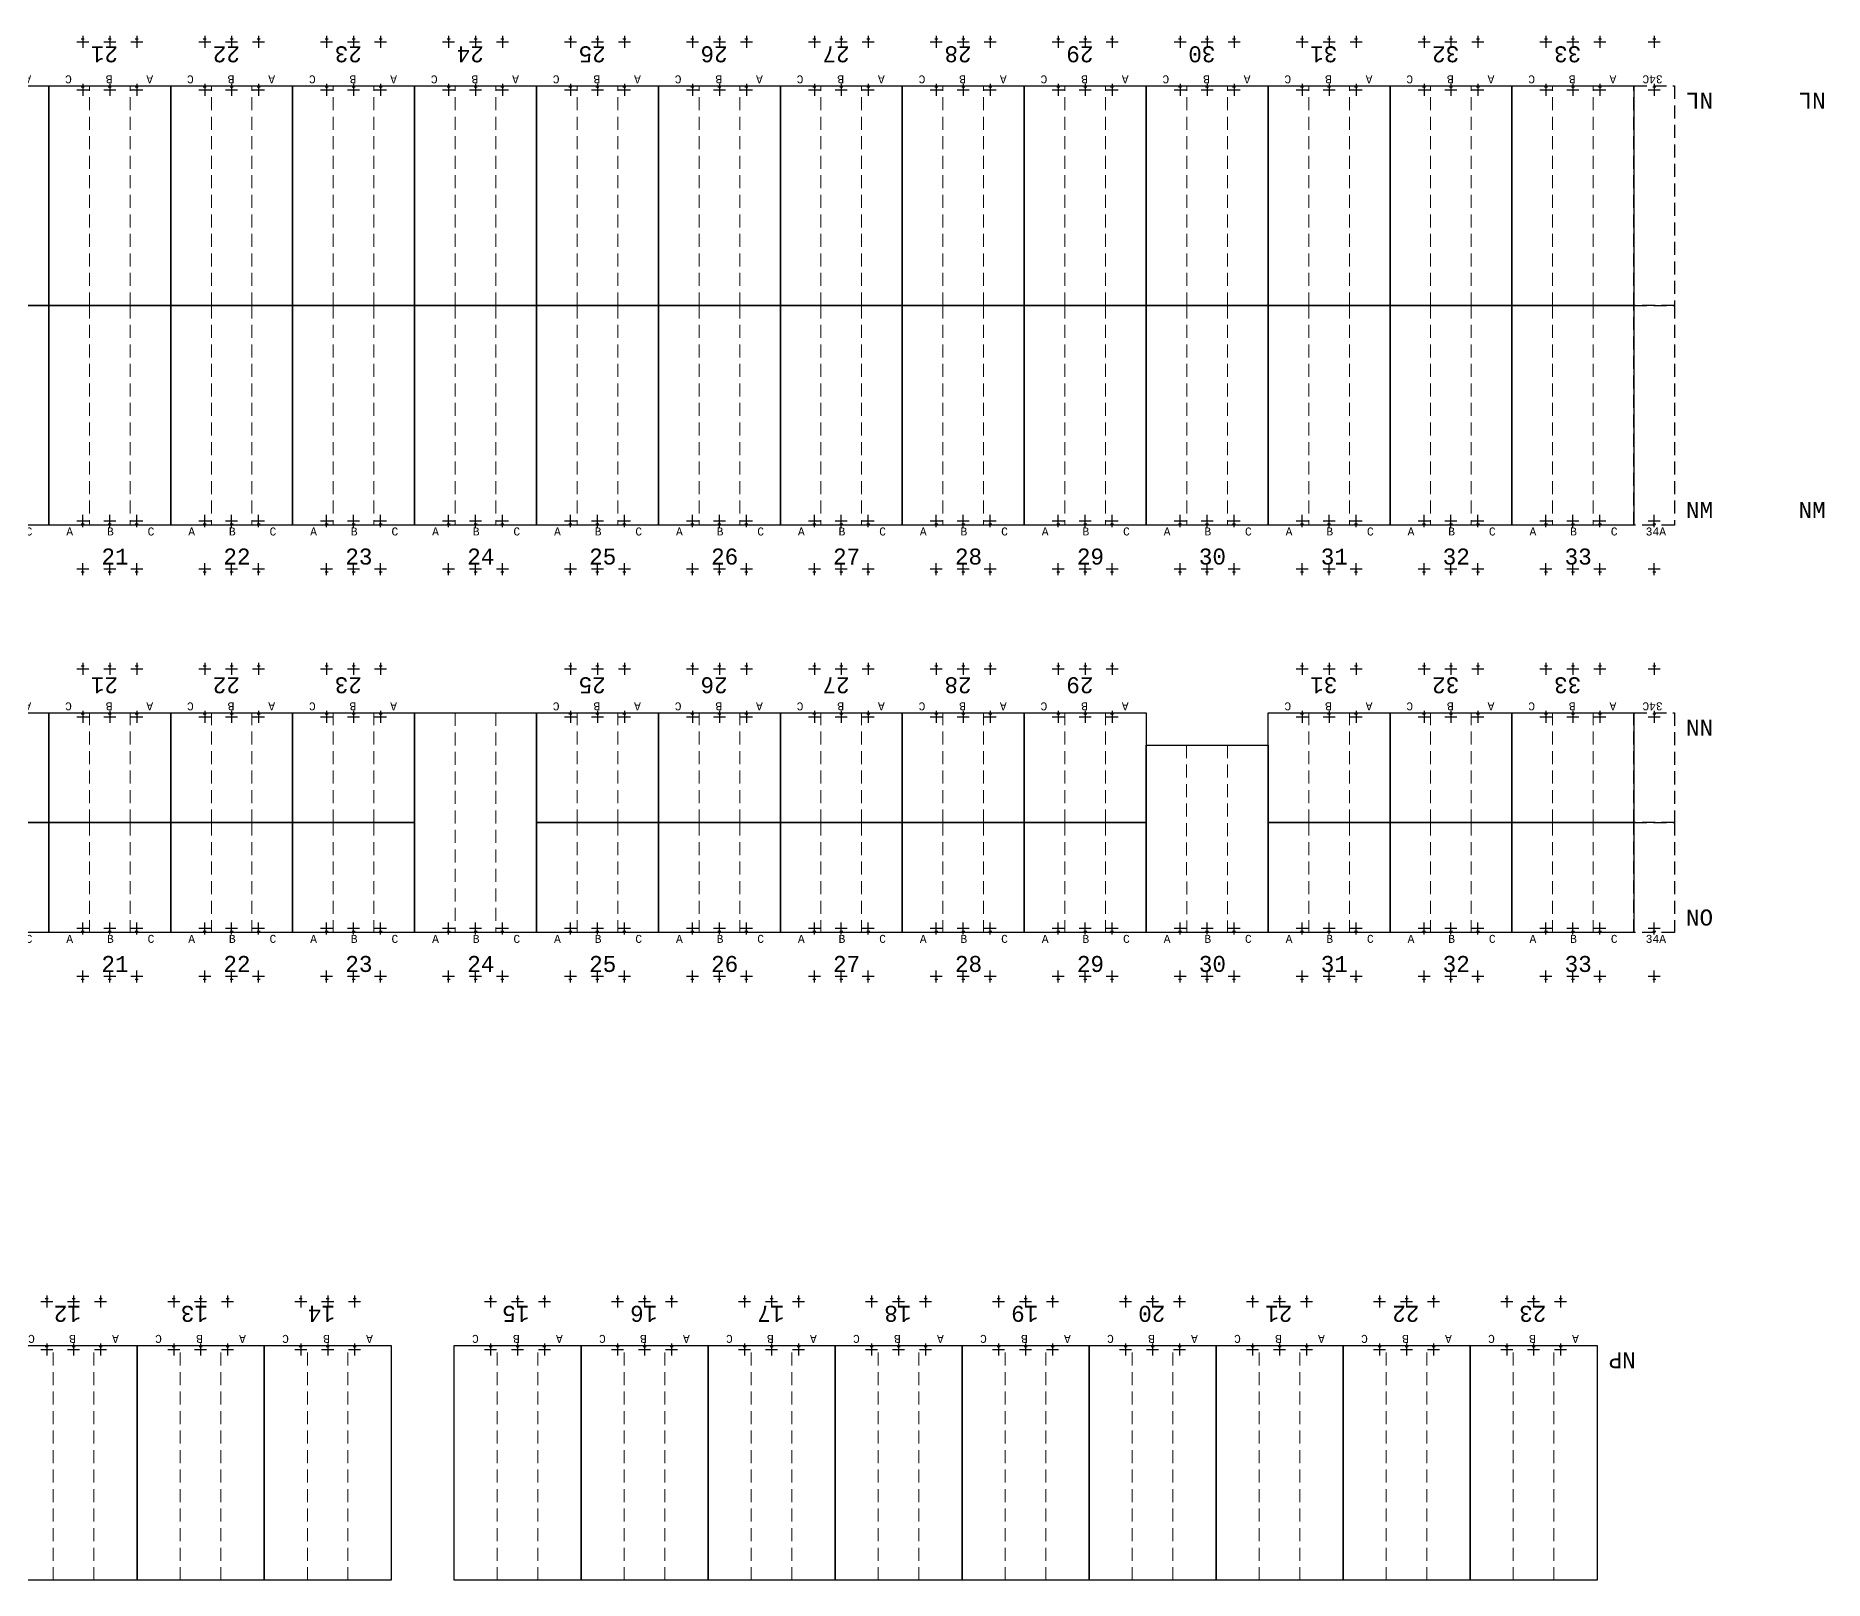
# Model space of a CAD drawing. Header units: millimetres. Extents: x 943 to 655635, y 611 to 177910.
# Drawn here: x 427950 to 472657, y 50208 to 88796 of the extents above; entities that cross this region are included whole.
import ezdxf

# ---------------------------------------------------------------- set-up
doc = ezdxf.new("R2010")
doc.units = ezdxf.units.MM
doc.linetypes.add('DASHED', pattern=[0.75, 0.5, -0.25])
doc.layers.add('Bin location transponder', color=250, linetype='Continuous')
doc.layers.add('WF_numbers', color=6, linetype='Continuous')
for name, color, linetype, lineweight in [('WF buffer', 1, 'DASHED', 30), ('WF transponder', 3, 'Continuous', 30), ('WF_all_bays', 5, 'Continuous', 30), ('WF_sketch_stock_areas', 30, 'Continuous', 30)]:
    doc.layers.add(name, color=color, linetype=linetype, lineweight=lineweight)
doc.styles.add('WF_txt', font='consola.ttf')

# ---------------------------------------------------------------- blocks, each defined once
blk = doc.blocks.new('Bin location transponder')
at = {"layer": 'Bin location transponder', "color": 3, "lineweight": 30}
for p, q in [((-600, 0), (600, 0)), ((-150, 300), (150, 300)), ((0, 600), (0, -600))]:
    blk.add_line(p, q, dxfattribs=at)
blk = doc.blocks.new('WF 10x18ft bay')
at = {"layer": 'WF_all_bays', "linetype": 'DASHED', "lineweight": 5, "ltscale": 650}
for p, q in [((1016, 5486), (1016, 0)), ((2032, 5486), (2032, 0))]:
    blk.add_line(p, q, dxfattribs=at)
at = {"layer": 'WF_all_bays'}
blk.add_lwpolyline([(0, 5486), (3048, 5486), (3048, 0), (0, 0)], close=True, dxfattribs=at)
at = {"layer": 'WF transponder', "xscale": 0.25, "yscale": 0.25, "zscale": 0.25, "rotation": 180.0000000062352}
for p in [(850, 100), (1524, 100), (2198, 100), (850, -1100), (1524, -1100), (2198, -1100)]:
    blk.add_blockref('Bin location transponder', p, dxfattribs=at)
at = {"layer": 'WF_numbers', "linetype": 'DASHED', "char_height": 200, "attachment_point": 1, "rotation": 0, "style": 'WF_txt'}
for s, insert in [('A', (439, -62, -723)), ('B', (1455, -62, -723)), ('C', (2471, -62, -723))]:
    blk.add_mtext_dynamic_manual_height_columns(s, width=423.53, gutter_width=2118, heights=[0], dxfattribs=dict(at, insert=insert))
blk = doc.blocks.new('WF 40x216in buffer')
at = {"layer": 'WF buffer', "ltscale": 650}
blk.add_lwpolyline([(0, 5486), (1016, 5486), (1016, 0), (0, 0)], close=True, dxfattribs=at)
at = {"layer": 'WF transponder', "xscale": 0.25, "yscale": 0.25, "zscale": 0.25, "rotation": 180.0000000062352}
for p in [(508, 100), (508, -1100)]:
    blk.add_blockref('Bin location transponder', p, dxfattribs=at)
blk = doc.blocks.new('WF 10x9ft bay')
at = {"layer": 'WF_all_bays', "linetype": 'DASHED', "lineweight": 5, "ltscale": 650}
for p, q in [((1016, 2743), (1016, 0)), ((2032, 2743), (2032, 0))]:
    blk.add_line(p, q, dxfattribs=at)
at = {"layer": 'WF_all_bays'}
blk.add_lwpolyline([(0, 2743), (3048, 2743), (3048, 0), (0, 0)], close=True, dxfattribs=at)
at = {"layer": 'WF transponder', "xscale": 0.25, "yscale": 0.25, "zscale": 0.25, "rotation": 180.0000000062352}
for p in [(850, 100), (1524, 100), (2198, 100), (850, -1100), (1524, -1100), (2198, -1100)]:
    blk.add_blockref('Bin location transponder', p, dxfattribs=at)
at = {"layer": 'WF_numbers', "linetype": 'DASHED', "char_height": 200, "attachment_point": 1, "rotation": 0, "style": 'WF_txt'}
for s, insert in [('A', (439, -62, -723)), ('B', (1455, -62, -723)), ('C', (2471, -62, -723))]:
    blk.add_mtext_dynamic_manual_height_columns(s, width=423.53, gutter_width=2118, heights=[0], dxfattribs=dict(at, insert=insert))
blk = doc.blocks.new('WF 40x108in buffer')
at = {"layer": 'WF buffer', "ltscale": 650}
blk.add_lwpolyline([(423737267, 242942641), (423738283, 242942641), (423738283, 242939898), (423737267, 242939898)], close=True, dxfattribs=at)
at = {"layer": 'WF transponder', "xscale": 0.25, "yscale": 0.25, "zscale": 0.25, "rotation": 180.0000000062352}
for p in [(423737775, 242939998), (423737775, 242938798)]:
    blk.add_blockref('Bin location transponder', p, dxfattribs=at)
blk = doc.blocks.new('WF 125x231in bay')
at = {"layer": 'WF_all_bays', "linetype": 'DASHED', "lineweight": 5, "ltscale": 650}
for p, q in [((1079, 5867), (1079, 0)), ((2095, 5867), (2095, 0))]:
    blk.add_line(p, q, dxfattribs=at)
at = {"layer": 'WF_all_bays'}
blk.add_lwpolyline([(0, 5867), (3175, 5867), (3175, 0), (0, 0)], close=True, dxfattribs=at)
at = {"layer": 'WF transponder', "xscale": 0.25, "yscale": 0.25, "zscale": 0.25, "rotation": 180.0000000062352}
for p in [(913, 100), (1587, 100), (2261, 100), (913, -1100), (1587, -1100), (2261, -1100)]:
    blk.add_blockref('Bin location transponder', p, dxfattribs=at)
at = {"layer": 'WF_numbers', "linetype": 'DASHED', "char_height": 200, "attachment_point": 1, "rotation": 0, "style": 'WF_txt'}
for s, insert in [('A', (457, -62, -723)), ('B', (1532, -62, -723)), ('C', (2556, -62, -723))]:
    blk.add_mtext_dynamic_manual_height_columns(s, width=423.53, gutter_width=2118, heights=[0], dxfattribs=dict(at, insert=insert))
blk = doc.blocks.new('WF 10x15ft bay')
at = {"layer": 'WF_all_bays', "linetype": 'DASHED', "lineweight": 5, "ltscale": 650}
for p, q in [((1005, 4682), (1016, 0)), ((2032, 4682), (2032, 0))]:
    blk.add_line(p, q, dxfattribs=at)
at = {"layer": 'WF_all_bays'}
blk.add_lwpolyline([(0, 4682), (3048, 4682), (3048, 0), (0, 0)], close=True, dxfattribs=at)
at = {"layer": 'WF transponder', "xscale": 0.25, "yscale": 0.25, "zscale": 0.25, "rotation": 180.0000000062352}
for p in [(850, 100), (1524, 100), (2198, 100), (850, -1100), (1524, -1100), (2198, -1100)]:
    blk.add_blockref('Bin location transponder', p, dxfattribs=at)
at = {"layer": 'WF_numbers', "linetype": 'DASHED', "char_height": 200, "attachment_point": 1, "rotation": 0, "style": 'WF_txt'}
for s, insert in [('A', (439, -62, -723)), ('B', (1455, -62, -723)), ('C', (2471, -62, -723))]:
    blk.add_mtext_dynamic_manual_height_columns(s, width=423.53, gutter_width=2118, heights=[0], dxfattribs=dict(at, insert=insert))

msp = doc.modelspace()

# ---------------------------------------------------------------- block references
at = {"layer": 'WF_all_bays'}
for name, p, rotation in [('WF 10x18ft bay', (428275, 87546, -162219), 179.9999999999069), ('WF 10x18ft bay', (431323, 87546, -162219), 179.9999999999069), ('WF 10x18ft bay', (434371, 87546, -162219), 179.9999999999069), ('WF 10x18ft bay', (437419, 87546, -162219), 179.9999999999069), ('WF 10x18ft bay', (440467, 87546, -162219), 179.9999999999069), ('WF 10x18ft bay', (443515, 87546, -162219), 179.9999999999069), ('WF 10x18ft bay', (446563, 87546, -162219), 179.9999999999069), ('WF 10x18ft bay', (449611, 87546, -162219), 179.9999999999069), ('WF 10x18ft bay', (452659, 87546, -162219), 179.9999999999069), ('WF 10x18ft bay', (455707, 87546, -162219), 179.9999999999069), ('WF 10x18ft bay', (458755, 87546, -162219), 179.9999999999069), ('WF 10x18ft bay', (461803, 87546, -162219), 179.9999999999069), ('WF 10x18ft bay', (464851, 87546, -162219), 179.9999999999069), ('WF 10x18ft bay', (467899, 87546, -162219), 179.9999999999069), ('WF 10x9ft bay', (428275, 71880, -162219), 179.9999999998993), ('WF 10x9ft bay', (431323, 71880, -162219), 179.9999999998993), ('WF 10x9ft bay', (434371, 71880, -162219), 179.9999999998993), ('WF 10x9ft bay', (437419, 71880, -162219), 179.9999999998993), ('WF 10x9ft bay', (443515, 71880, -162219), 179.9999999998993), ('WF 10x9ft bay', (446563, 71880, -162219), 179.9999999998993), ('WF 10x9ft bay', (449611, 71880, -162219), 179.9999999998993), ('WF 10x9ft bay', (452659, 71880, -162219), 179.9999999998993), ('WF 10x9ft bay', (455707, 71880, -162219), 179.9999999998993), ('WF 10x9ft bay', (461803, 71880, -162219), 179.9999999998993), ('WF 10x9ft bay', (464851, 71880, -162219), 179.9999999998993), ('WF 10x9ft bay', (467899, 71880, -162219), 179.9999999998993), ('WF 125x231in bay', (430484, 56076, -162219), 180.0000000000014), ('WF 125x231in bay', (433659, 56076, -162219), 180.0000000000014), ('WF 125x231in bay', (436834, 56076, -162219), 180.0000000000014), ('WF 125x231in bay', (441580, 56076, -162219), 180.0000000000014), ('WF 125x231in bay', (444755, 56076, -162219), 180.0000000000014), ('WF 125x231in bay', (447930, 56076, -162219), 180.0000000000014), ('WF 125x231in bay', (451105, 56076, -162219), 180.0000000000014), ('WF 125x231in bay', (454280, 56076, -162219), 180.0000000000014), ('WF 125x231in bay', (457455, 56076, -162219), 180.0000000000014), ('WF 125x231in bay', (460630, 56076, -162219), 180.0000000000014), ('WF 125x231in bay', (463805, 56076, -162219), 180.0000000000014), ('WF 125x231in bay', (466980, 56076, -162219), 180.0000000000014)]:
    msp.add_blockref(name, p, dxfattribs=dict(at, rotation=rotation))
for name, p in [('WF 10x18ft bay', (425227, 76573, -162219)), ('WF 10x18ft bay', (428275, 76573, -162219)), ('WF 10x18ft bay', (431323, 76573, -162219)), ('WF 10x18ft bay', (434371, 76573, -162219)), ('WF 10x18ft bay', (437419, 76573, -162219)), ('WF 10x18ft bay', (440467, 76573, -162219)), ('WF 10x18ft bay', (443515, 76573, -162219)), ('WF 10x18ft bay', (446563, 76573, -162219)), ('WF 10x18ft bay', (449611, 76573, -162219)), ('WF 10x18ft bay', (452659, 76573, -162219)), ('WF 10x18ft bay', (455707, 76573, -162219)), ('WF 10x18ft bay', (458755, 76573, -162219)), ('WF 10x18ft bay', (461803, 76573, -162219)), ('WF 10x18ft bay', (464851, 76573, -162219)), ('WF 10x18ft bay', (437419, 66394, -162219)), ('WF 10x9ft bay', (425227, 66394, -162219)), ('WF 10x9ft bay', (428275, 66394, -162219)), ('WF 10x9ft bay', (431323, 66394, -162219)), ('WF 10x9ft bay', (434371, 66394, -162219)), ('WF 10x9ft bay', (440467, 66394, -162219)), ('WF 10x9ft bay', (443515, 66394, -162219)), ('WF 10x9ft bay', (446563, 66394, -162219)), ('WF 10x9ft bay', (449611, 66394, -162219)), ('WF 10x9ft bay', (452659, 66394, -162219)), ('WF 10x9ft bay', (458755, 66394, -162219)), ('WF 10x9ft bay', (461803, 66394, -162219)), ('WF 10x9ft bay', (464851, 66394, -162219))]:
    msp.add_blockref(name, p, dxfattribs=at)
at = {"layer": 'WF_all_bays', "color": 7, "true_color": 0xffffff}
msp.add_blockref('WF 10x15ft bay', (455707, 66394, -162219), dxfattribs=at)
at = {"layer": 'WF_sketch_stock_areas'}
for name, p, rotation in [('WF 40x216in buffer', (468915, 87546, -162219), 179.9999999995335), ('WF 40x108in buffer', (424206182, 243011779, -162219), 180.0000000018639)]:
    msp.add_blockref(name, p, dxfattribs=dict(at, rotation=rotation))
for name, p in [('WF 40x216in buffer', (467899, 76573, -162219)), ('WF 40x108in buffer', (-423269368, -242873504, -162219))]:
    msp.add_blockref(name, p, dxfattribs=at)

# ---------------------------------------------------------------- texts
at = {"layer": 'WF_numbers', "linetype": 'DASHED', "style": 'WF_txt'}
for s, insert, char_height, attachment_point, rotation in [('21', (430006, 88134, -162219), 400, 1, 180), ('22', (433054, 88134, -162219), 400, 1, 180), ('23', (436102, 88134, -162219), 400, 1, 180), ('24', (439150, 88134, -162219), 400, 1, 180), ('25', (442198, 88134, -162219), 400, 1, 180), ('26', (445246, 88134, -162219), 400, 1, 180), ('27', (448294, 88134, -162219), 400, 1, 180), ('28', (451342, 88134, -162219), 400, 1, 180), ('29', (454390, 88134, -162219), 400, 1, 180), ('30', (457438, 88134, -162219), 400, 1, 180), ('31', (460486, 88134, -162219), 400, 1, 180), ('32', (463534, 88134, -162219), 400, 1, 180), ('33', (466582, 88134, -162219), 400, 1, 180), ('34C', (468620, 87609, -162943), 200, 1, 180), ('NL', (469201, 86974, -486658), 400, 3, 180), ('NL', (472693, 86974, -324439), 400, 1, 180), ('34A', (468194, 76511, -162943), 200, 1, 0), ('21', (430006, 72369, -162219), 400, 1, 180), ('22', (433054, 72369, -162219), 400, 1, 180), ('23', (436102, 72369, -162219), 400, 1, 180), ('25', (442198, 72369, -162219), 400, 1, 180), ('26', (445246, 72369, -162219), 400, 1, 180), ('27', (448294, 72369, -162219), 400, 1, 180), ('28', (451342, 72369, -162219), 400, 1, 180), ('29', (454390, 72369, -162219), 400, 1, 180), ('31', (460486, 72369, -162219), 400, 1, 180), ('32', (463534, 72369, -162219), 400, 1, 180), ('33', (466582, 72369, -162219), 400, 1, 180), ('34C', (468620, 71943, -162943), 200, 1, 180), ('NN', (469201, 71308, -486658), 400, 3, 180), ('34A', (468194, 66332, -162943), 200, 1, 0), ('12', (429080, 56664, -162219), 400, 1, 180), ('13', (432255, 56664, -162219), 400, 1, 180), ('14', (435430, 56664, -162219), 400, 1, 180), ('15', (440288, 56664, -162219), 400, 1, 180), ('16', (443487, 56664, -162219), 400, 1, 180), ('17', (446662, 56664, -162219), 400, 1, 180), ('18', (449837, 56664, -162219), 400, 1, 180), ('19', (453012, 56664, -162219), 400, 1, 180), ('20', (456187, 56664, -162219), 400, 1, 180), ('21', (459362, 56664, -162219), 400, 1, 180), ('22', (462537, 56664, -162219), 400, 1, 180), ('23', (465712, 56664, -162219), 400, 1, 180), ('NP', (467266, 55503, -486658), 400, 3, 180)]:
    msp.add_mtext_dynamic_manual_height_columns(s, width=423.53, gutter_width=2118, heights=[0], dxfattribs=dict(at, insert=insert, char_height=char_height, attachment_point=attachment_point, rotation=rotation))
at = {"layer": 'WF_numbers', "linetype": 'DASHED', "char_height": 400, "style": 'WF_txt'}
for s, insert, attachment_point in [('NM', (469201, 77146, -486658), 1), ('NM', (472693, 77146, -324439), 3), ('21', (429592, 75985, -162219), 1), ('22', (432640, 75985, -162219), 1), ('23', (435688, 75985, -162219), 1), ('24', (438736, 75985, -162219), 1), ('25', (441784, 75985, -162219), 1), ('26', (444832, 75985, -162219), 1), ('27', (447880, 75985, -162219), 1), ('28', (450928, 75985, -162219), 1), ('29', (453976, 75985, -162219), 1), ('30', (457024, 75985, -162219), 1), ('31', (460072, 75985, -162219), 1), ('32', (463120, 75985, -162219), 1), ('33', (466168, 75985, -162219), 1), ('NO', (469201, 66966, -486658), 1), ('21', (429592, 65806, -162219), 1), ('22', (432640, 65806, -162219), 1), ('23', (435688, 65806, -162219), 1), ('24', (438736, 65806, -162219), 1), ('25', (441784, 65806, -162219), 1), ('26', (444832, 65806, -162219), 1), ('27', (447880, 65806, -162219), 1), ('28', (450928, 65806, -162219), 1), ('29', (453976, 65806, -162219), 1), ('30', (457024, 65806, -162219), 1), ('31', (460072, 65806, -162219), 1), ('32', (463120, 65806, -162219), 1), ('33', (466168, 65806, -162219), 1)]:
    msp.add_mtext_dynamic_manual_height_columns(s, width=423.53, gutter_width=2118, heights=[0], dxfattribs=dict(at, insert=insert, attachment_point=attachment_point))

doc.saveas('drawing.dxf')
